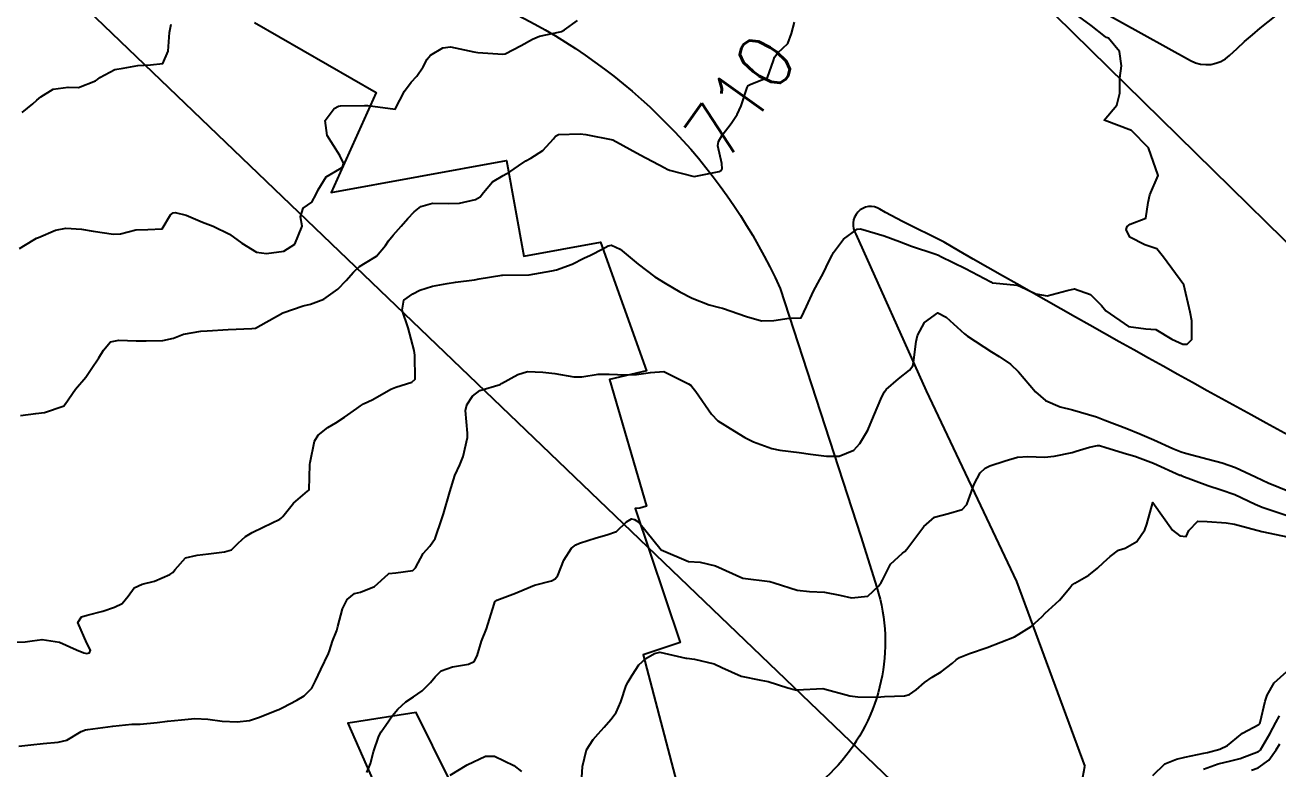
# Model space of a CAD drawing. Header units: metres. Extents: x 286371 to 293043, y 7462578 to 7466404.
# Drawn here: x 291016 to 291107.8, y 7463492.3 to 7463546.8 of the extents above; entities that cross this region are included whole.
import ezdxf
from ezdxf.enums import TextEntityAlignment as Align

# ---------------------------------------------------------------- set-up
doc = ezdxf.new("R2010")
doc.units = ezdxf.units.M
doc.header["$MEASUREMENT"] = 0
doc.linetypes.add('CONTINUO', pattern=[0])
for name, color, linetype in [('Cotas', 45, 'Continuous'), ('Curvas de Nivel 1m', 11, 'Continuous'), ('Curvas de Nivel 5m', 15, 'Continuous'), ('Edificações', 30, 'Continuous'), ('TEXTO', 45, 'Continuous'), ('Vias primárias', 230, 'Continuous')]:
    doc.layers.add(name, color=color, linetype=linetype)
doc.styles.add('Style-STANDARD', font='STANDARD.shx')

msp = doc.modelspace()

# ---------------------------------------------------------------- linework, layer by layer
at = {"layer": 'Curvas de Nivel 1m', "flags": 128}
for points, elevation in [([(291014.513, 7463501.544), (291016.002, 7463501.595), (291016.513, 7463501.669), (291017.239, 7463501.784), (291018.512, 7463501.58), (291019.756, 7463501.016), (291020.284, 7463500.792), (291020.5, 7463500.76), (291020.708, 7463500.794), (291020.786, 7463501), (291020.512, 7463501.505), (291019.853, 7463503.015), (291020.113, 7463503.441), (291020.542, 7463503.559), (291021.684, 7463503.85), (291022.552, 7463504.152), (291023.11, 7463504.412), (291023.531, 7463504.96), (291023.977, 7463505.553), (291024.577, 7463505.83), (291025.464, 7463506.048), (291026.589, 7463506.545), (291026.817, 7463506.685), (291026.993, 7463506.908), (291027.749, 7463507.756), (291028.61, 7463507.971), (291029.421, 7463508.063), (291030.614, 7463508.201), (291031.12, 7463508.344), (291031.606, 7463508.84), (291032.134, 7463509.33), (291032.636, 7463509.613), (291033.439, 7463510.016), (291034.651, 7463510.593), (291034.771, 7463510.674), (291034.871, 7463510.791), (291035.675, 7463511.773), (291036.682, 7463512.645), (291036.754, 7463512.692), (291036.806, 7463512.763), (291036.867, 7463514.607), (291036.88, 7463514.762), (291037.193, 7463516.31), (291037.465, 7463516.754), (291038.19, 7463517.316), (291038.768, 7463517.678), (291039.409, 7463518.087), (291040.297, 7463518.712), (291040.571, 7463518.924), (291040.789, 7463519.05), (291041.476, 7463519.373), (291042.806, 7463520.131), (291043.177, 7463520.289), (291044.329, 7463520.642), (291044.579, 7463520.877), (291044.551, 7463522.639), (291044.508, 7463522.981), (291044.08, 7463524.646), (291043.625, 7463525.921), (291043.758, 7463526.652), (291044.423, 7463527.131), (291044.915, 7463527.397), (291045.844, 7463527.697), (291046.923, 7463527.878), (291047.547, 7463527.973), (291048.928, 7463528.166), (291049.278, 7463528.22), (291050.933, 7463528.486), (291050.989, 7463528.488), (291052.934, 7463528.514), (291054.609, 7463528.819), (291054.94, 7463528.893), (291056.105, 7463529.309), (291056.953, 7463529.735), (291057.429, 7463529.976), (291058.351, 7463530.434), (291058.743, 7463530.652), (291058.968, 7463530.699), (291059.622, 7463530.415), (291060.942, 7463529.298), (291062.165, 7463528.376), (291062.917, 7463527.906), (291063.976, 7463527.281), (291064.901, 7463526.822), (291066.136, 7463526.316), (291066.891, 7463526.133), (291067.12, 7463526.071), (291068.882, 7463525.461), (291069.985, 7463525.15), (291070.878, 7463525.173), (291072.013, 7463525.354), (291072.882, 7463525.373), (291073.274, 7463526.199), (291073.775, 7463527.328), (291074.255, 7463528.184), (291074.486, 7463528.626), (291074.945, 7463529.544), (291075.156, 7463529.967), (291075.262, 7463530.17), (291075.985, 7463531.143), (291076.98, 7463531.874), (291077.229, 7463531.892), (291078.973, 7463531.384), (291080.099, 7463530.965), (291080.962, 7463530.636), (291082.669, 7463530.059), (291082.953, 7463529.953), (291083.125, 7463529.878), (291084.938, 7463528.981), (291086.783, 7463527.997), (291086.872, 7463527.944), (291086.923, 7463527.925), (291088.706, 7463527.753), (291088.92, 7463527.698), (291090.093, 7463527.128), (291090.91, 7463526.981), (291092.386, 7463527.382), (291092.918, 7463527.484), (291094.103, 7463527.078), (291094.9, 7463526.261), (291095.22, 7463525.87), (291096.877, 7463524.721), (291098.142, 7463524.558), (291098.875, 7463524.516), (291100.063, 7463523.796), (291100.859, 7463523.435), (291101.189, 7463523.449), (291101.513, 7463523.775), (291101.523, 7463525.137), (291101.395, 7463525.777), (291100.924, 7463527.784), (291099.456, 7463529.807), (291098.963, 7463530.427), (291098.078, 7463530.717), (291096.976, 7463531.292), (291096.709, 7463531.849), (291096.778, 7463532.056), (291096.99, 7463532.227), (291098.143, 7463532.681), (291098.325, 7463533.825), (291098.448, 7463534.397), (291099.044, 7463535.814), (291098.342, 7463537.825), (291097.093, 7463539.114), (291095.104, 7463539.874), (291096.02, 7463540.962), (291096.246, 7463541.858), (291096.239, 7463542.942), (291096.356, 7463543.851), (291096.219, 7463544.893), (291095.407, 7463545.87), (291095.26, 7463545.938), (291095.195, 7463545.968), (291094.137, 7463546.815), (291093.226, 7463547.48)], 711), ([(291015.585, 7463530.454), (291016.59, 7463531.07), (291016.831, 7463531.202), (291016.967, 7463531.268), (291018.224, 7463531.797), (291018.978, 7463531.957), (291020.124, 7463531.87), (291020.975, 7463531.729), (291022.455, 7463531.499), (291022.972, 7463531.523), (291024.111, 7463531.824), (291024.978, 7463531.848), (291026.023, 7463531.884), (291026.647, 7463532.92), (291026.841, 7463533.072), (291026.997, 7463533.089), (291027.801, 7463532.902), (291028.987, 7463532.385), (291029.765, 7463532.09), (291030.974, 7463531.512), (291031.88, 7463530.841), (291032.954, 7463530.173), (291033.674, 7463530.093), (291034.956, 7463530.266), (291035.759, 7463530.779), (291036.296, 7463532.08), (291036.175, 7463532.767), (291036.36, 7463533.408), (291037.011, 7463533.855), (291037.337, 7463534.432), (291037.462, 7463534.748), (291038.062, 7463535.716), (291039.048, 7463536.294), (291039.282, 7463536.489), (291039.329, 7463536.72), (291039.062, 7463537.278), (291038.129, 7463538.739), (291037.995, 7463539.846), (291038.646, 7463540.731), (291038.96, 7463540.883), (291039.117, 7463540.91), (291040.873, 7463540.943), (291041.118, 7463540.95), (291043.114, 7463540.664), (291043.802, 7463541.987), (291044.298, 7463542.647), (291044.703, 7463543.089), (291045.161, 7463543.787), (291045.452, 7463544.348), (291045.711, 7463544.626), (291046.622, 7463545.173), (291047.184, 7463545.241), (291048.88, 7463544.877), (291049.178, 7463544.824), (291051.01, 7463544.713), (291051.177, 7463544.742), (291052.361, 7463545.352), (291053.194, 7463545.815), (291053.688, 7463546.016), (291055.202, 7463546.339), (291055.32, 7463546.365), (291055.521, 7463546.48), (291056.495, 7463547.185)], 709), ([(291015.781, 7463540.418), (291016.554, 7463541.073), (291016.853, 7463541.344), (291017.132, 7463541.571), (291018.05, 7463542.142), (291019.143, 7463542.283), (291019.896, 7463542.27), (291021.15, 7463542.753), (291021.293, 7463542.861), (291021.463, 7463543), (291022.567, 7463543.579), (291023.165, 7463543.682), (291024.256, 7463543.869), (291025.169, 7463543.922), (291026.075, 7463544.022), (291026.465, 7463544.925), (291026.575, 7463546.288), (291026.696, 7463546.915)], 708), ([(291015.539, 7463493.945), (291016.399, 7463494.047), (291017.305, 7463494.157), (291018.402, 7463494.248), (291019.04, 7463494.399), (291020.101, 7463495.019), (291020.416, 7463495.156), (291020.592, 7463495.186), (291022.421, 7463495.419), (291023.818, 7463495.559), (291024.424, 7463495.574), (291025.671, 7463495.68), (291026.427, 7463495.782), (291027.441, 7463495.887), (291028.431, 7463495.991), (291029.374, 7463495.926), (291030.428, 7463495.776), (291031.528, 7463495.737), (291032.429, 7463495.839), (291033.172, 7463496.074), (291034.441, 7463496.588), (291034.586, 7463496.648), (291034.874, 7463496.788), (291035.907, 7463497.318), (291036.457, 7463497.654), (291037.008, 7463498.214), (291037.283, 7463498.752), (291037.658, 7463499.575), (291038.225, 7463500.739), (291038.3, 7463500.945), (291038.518, 7463501.65), (291038.83, 7463502.43), (291038.905, 7463502.729), (291039.244, 7463504.034), (291039.589, 7463504.719), (291040.135, 7463505.147), (291040.572, 7463505.241), (291041.602, 7463505.666), (291042.592, 7463506.57), (291042.658, 7463506.608), (291043.177, 7463506.666), (291044.411, 7463506.834), (291044.6, 7463507.029), (291045.175, 7463508.077), (291045.663, 7463508.629), (291046.061, 7463509.194), (291046.529, 7463510.616), (291046.66, 7463510.999), (291047.134, 7463512.598), (291047.489, 7463513.806), (291047.85, 7463514.587), (291048.106, 7463515.201), (291048.42, 7463516.579), (291048.419, 7463516.909), (291048.267, 7463518.582), (291048.376, 7463518.985), (291048.79, 7463519.617), (291049.333, 7463520.03), (291050.803, 7463520.48), (291050.846, 7463520.501), (291050.907, 7463520.543), (291052.116, 7463521.223), (291052.818, 7463521.422), (291053.935, 7463521.38), (291054.816, 7463521.285), (291056.226, 7463521.05), (291056.813, 7463521.04), (291058.011, 7463521.242), (291058.816, 7463521.242), (291060.027, 7463521.195), (291060.816, 7463521.221), (291061.838, 7463521.36), (291062.82, 7463521.433), (291064.623, 7463520.521), (291064.805, 7463520.393), (291064.876, 7463520.333), (291065.167, 7463519.96), (291066.299, 7463518.312), (291066.767, 7463517.824), (291067.989, 7463517.053), (291068.749, 7463516.6), (291069.396, 7463516.265), (291070.737, 7463515.781), (291071.309, 7463515.663), (291072.733, 7463515.495), (291073.554, 7463515.38), (291074.73, 7463515.218), (291075.67, 7463515.23), (291076.737, 7463515.663), (291077.192, 7463516.145), (291077.76, 7463517.136), (291078.176, 7463518.126), (291078.796, 7463519.57), (291078.981, 7463519.932), (291079.122, 7463520.11), (291080.028, 7463520.884), (291080.826, 7463521.537), (291081.058, 7463521.853), (291081.128, 7463522.08), (291081.312, 7463523.623), (291081.42, 7463524.076), (291081.925, 7463525.022), (291082.889, 7463525.733), (291083.508, 7463525.422), (291084.866, 7463524.183), (291085.067, 7463524.021), (291086.847, 7463522.873), (291087.4, 7463522.544), (291088.239, 7463521.973), (291088.826, 7463521.412), (291090.07, 7463519.945), (291090.795, 7463519.305), (291091.866, 7463518.84), (291092.785, 7463518.613), (291094.543, 7463518.112), (291094.776, 7463518.02), (291095.137, 7463517.869), (291096.765, 7463517.248), (291097.72, 7463516.864), (291098.746, 7463516.425), (291100.125, 7463515.794), (291100.73, 7463515.544), (291101.068, 7463515.441), (291102.723, 7463515.013), (291103.734, 7463514.724), (291104.714, 7463514.381), (291106.193, 7463513.702), (291106.7, 7463513.454), (291107.118, 7463513.268), (291108.689, 7463512.641)], 712), ([(291041.045, 7463492.024), (291041.3, 7463492.691), (291041.54, 7463493.544), (291041.917, 7463494.682), (291042.091, 7463495.008), (291042.426, 7463495.502), (291042.914, 7463496.19), (291043.3, 7463496.662), (291043.898, 7463497.207), (291044.458, 7463497.563), (291045.089, 7463498.011), (291045.701, 7463498.626), (291046.053, 7463499.048), (291046.487, 7463499.47), (291047.314, 7463499.78), (291048.495, 7463499.962), (291048.916, 7463500.16), (291049.119, 7463500.575), (291049.443, 7463501.648), (291049.818, 7463502.565), (291050.381, 7463504.368), (291050.433, 7463504.547), (291050.566, 7463504.666), (291051.934, 7463505.164), (291052.578, 7463505.453), (291053.337, 7463505.749), (291054.588, 7463506.079), (291054.85, 7463506.221), (291055.036, 7463506.478), (291055.481, 7463507.601), (291056.042, 7463508.463), (291056.37, 7463508.716), (291056.63, 7463508.832), (291057.842, 7463509.23), (291058.639, 7463509.444), (291059.355, 7463509.702), (291060.078, 7463510.403), (291060.434, 7463510.621), (291060.657, 7463510.586), (291060.97, 7463510.39), (291062.624, 7463508.364), (291064.612, 7463507.503), (291065.474, 7463507.458), (291066.607, 7463507.182), (291068.594, 7463506.274), (291070.591, 7463506.02), (291070.904, 7463505.925), (291072.582, 7463505.393), (291073.496, 7463505.285), (291074.58, 7463505.259), (291075.707, 7463505.038), (291076.574, 7463504.836), (291077.762, 7463504.945), (291078.586, 7463505.7), (291078.752, 7463505.961), (291078.833, 7463506.121), (291079.431, 7463507.289), (291080.305, 7463508.099), (291080.486, 7463508.236), (291080.629, 7463508.397), (291081.873, 7463510.07), (291082.664, 7463510.737), (291083.68, 7463511.028), (291084.673, 7463511.317), (291085.016, 7463511.683), (291085.153, 7463512.017), (291085.555, 7463513.158), (291086.016, 7463514.005), (291086.367, 7463514.352), (291086.722, 7463514.501), (291087.833, 7463514.872), (291088.732, 7463515.138), (291089.488, 7463515.198), (291090.732, 7463515.146), (291091.435, 7463515.222), (291092.738, 7463515.501), (291093.054, 7463515.584), (291094.011, 7463515.885), (291094.607, 7463516.016), (291094.746, 7463516.002), (291095.214, 7463515.867), (291096.735, 7463515.399), (291097.345, 7463515.222), (291098.717, 7463514.703), (291100.652, 7463513.838), (291100.705, 7463513.818), (291100.792, 7463513.783), (291102.694, 7463513.064), (291103.668, 7463512.761), (291104.684, 7463512.407), (291106.173, 7463511.702), (291106.671, 7463511.483), (291106.983, 7463511.376), (291108.661, 7463510.824)], 713), ([(291056.763, 7463490.869), (291056.843, 7463492.455), (291057.15, 7463493.692), (291057.636, 7463494.436), (291058.003, 7463494.848), (291058.428, 7463495.333), (291058.933, 7463495.918), (291059.308, 7463496.411), (291059.668, 7463497.194), (291060.056, 7463498.401), (291060.195, 7463498.682), (291060.485, 7463499.151), (291060.977, 7463499.907), (291061.497, 7463500.38), (291062.127, 7463500.753), (291062.511, 7463500.842), (291064.435, 7463500.405), (291064.505, 7463500.395), (291065.061, 7463500.326), (291066.499, 7463499.994), (291067.057, 7463499.732), (291068.48, 7463499.087), (291069.93, 7463498.797), (291070.471, 7463498.695), (291071.901, 7463498.223), (291072.462, 7463498.084), (291072.596, 7463498.078), (291074.464, 7463498.184), (291076.457, 7463497.655), (291077.032, 7463497.569), (291078.455, 7463497.548), (291078.99, 7463497.583), (291080.457, 7463497.652), (291080.812, 7463497.735), (291081.322, 7463498.082), (291081.928, 7463498.617), (291082.478, 7463499.013), (291083.141, 7463499.397), (291083.972, 7463500.042), (291084.244, 7463500.292), (291084.501, 7463500.464), (291085.222, 7463500.737), (291086.512, 7463501.197), (291088.524, 7463501.964), (291089.747, 7463502.735), (291090.547, 7463503.467), (291090.776, 7463503.706), (291091.021, 7463503.927), (291091.813, 7463504.668), (291092.579, 7463505.565), (291092.728, 7463505.756), (291092.941, 7463505.899), (291093.98, 7463506.497), (291094.601, 7463507.014), (291095.054, 7463507.421), (291095.541, 7463507.861), (291096.153, 7463508.319), (291096.624, 7463508.484), (291097.494, 7463508.969), (291098.084, 7463509.823), (291098.234, 7463510.237), (291098.674, 7463511.814), (291100.11, 7463509.792), (291100.638, 7463509.367), (291101.096, 7463509.319), (291101.296, 7463509.775), (291101.97, 7463510.449), (291102.654, 7463510.436), (291104.05, 7463510.337), (291104.652, 7463510.24), (291106.644, 7463509.694), (291108.638, 7463509.293)], 714), ([(291102.382, 7463492.264), (291103.464, 7463492.662), (291104.391, 7463492.887), (291105.066, 7463493.042), (291106.402, 7463493.552), (291106.485, 7463493.611), (291106.547, 7463493.692), (291107.242, 7463494.862), (291107.67, 7463495.676), (291107.939, 7463496.175)], 716), ([(291105.888, 7463492.195), (291106.384, 7463492.356), (291107.16, 7463492.915), (291107.709, 7463493.675), (291107.966, 7463494.116)], 717), ([(291047.153, 7463491.822), (291048.384, 7463492.584), (291049.74, 7463493.218), (291050.394, 7463493.224), (291051.815, 7463492.533), (291052.378, 7463492.105)], 714)]:
    msp.add_lwpolyline(points, dxfattribs=dict(at, elevation=elevation))
at = {"layer": 'Curvas de Nivel 5m', "flags": 128}
for points, elevation in [([(291015.649, 7463518.203), (291016.773, 7463518.358), (291017.414, 7463518.415), (291018.782, 7463518.895), (291018.871, 7463518.945), (291018.93, 7463519.032), (291019.69, 7463520.132), (291020.433, 7463521.01), (291020.597, 7463521.229), (291020.823, 7463521.6), (291021.39, 7463522.442), (291021.738, 7463522.991), (291022.24, 7463523.597), (291022.856, 7463523.738), (291024.134, 7463523.676), (291024.855, 7463523.672), (291026.077, 7463523.705), (291026.859, 7463523.889), (291027.606, 7463524.161), (291028.866, 7463524.38), (291029.341, 7463524.403), (291030.869, 7463524.503), (291032.617, 7463524.575), (291032.871, 7463524.617), (291033.268, 7463524.819), (291034.888, 7463525.728), (291036.38, 7463526.256), (291036.898, 7463526.381), (291037.875, 7463526.745), (291038.915, 7463527.461), (291039.532, 7463528.109), (291040.067, 7463528.707), (291040.502, 7463529.14), (291040.945, 7463529.405), (291041.75, 7463529.885), (291042.419, 7463530.673), (291042.629, 7463531.01), (291042.976, 7463531.443), (291043.55, 7463532.091), (291044.053, 7463532.649), (291044.51, 7463533.133), (291045.008, 7463533.546), (291045.856, 7463533.777), (291047.011, 7463533.749), (291047.836, 7463533.768), (291049.016, 7463534.038), (291049.355, 7463534.234), (291049.596, 7463534.566), (291050.243, 7463535.349), (291051.043, 7463535.805), (291051.518, 7463536.066), (291052.157, 7463536.528), (291052.699, 7463536.881), (291053.063, 7463537.09), (291053.933, 7463537.639), (291054.73, 7463538.49), (291054.882, 7463538.692), (291055.089, 7463538.809), (291056.678, 7463538.873), (291057.09, 7463538.823), (291059.084, 7463538.424), (291061.068, 7463537.329), (291062.888, 7463536.367), (291063.053, 7463536.281), (291063.217, 7463536.197), (291065.045, 7463535.743), (291066.86, 7463536.107), (291067.053, 7463536.202), (291067.095, 7463536.294), (291067.06, 7463536.696), (291066.772, 7463537.993), (291066.823, 7463538.3), (291067.091, 7463538.761), (291067.76, 7463539.628), (291068.188, 7463540.278), (291068.475, 7463540.923), (291068.919, 7463542.268), (291069.002, 7463542.411), (291069.147, 7463542.482), (291070.402, 7463542.999), (291070.855, 7463544.239), (291070.926, 7463544.49), (291071.182, 7463544.797), (291071.916, 7463545.501), (291072.168, 7463546.22), (291072.384, 7463547.049)], 710), ([(291098.667, 7463491.81), (291099.54, 7463492.644), (291100.392, 7463493.001), (291101.014, 7463493.156), (291102.399, 7463493.432), (291102.668, 7463493.483), (291103.573, 7463493.737), (291104.14, 7463493.997), (291104.412, 7463494.231), (291105.237, 7463494.897), (291106.432, 7463495.551), (291106.501, 7463495.625), (291106.529, 7463495.693), (291106.888, 7463497.258), (291107.051, 7463497.686), (291107.569, 7463498.587), (291108.491, 7463499.437)], 715)]:
    msp.add_lwpolyline(points, dxfattribs=dict(at, elevation=elevation))
at = {"layer": 'Edificações'}
for points in [[(291032.797, 7463547.041), (291041.735, 7463541.899), (291038.43, 7463534.557), (291051.271, 7463536.906), (291052.552, 7463529.903), (291058.166, 7463530.929), (291061.553, 7463521.485), (291058.82, 7463520.853), (291061.536, 7463511.551), (291061.059, 7463511.412), (291060.719, 7463511.373), (291064.014, 7463501.558), (291061.306, 7463500.649), (291064.004, 7463490.308)], [(291047.069, 7463491.525), (291044.658, 7463496.412), (291039.992, 7463495.69), (291039.636, 7463495.65), (291046.704, 7463479.583)]]:
    msp.add_lwpolyline(points, dxfattribs=at)
at = {"layer": 'TEXTO', "linetype": 'CONTINUO'}
for points in [[(290970.503, 7463666.314, 0), (291132.669, 7463507.158, 0)], [(291091.372, 7463480.017, 0), (290925.387, 7463639.284, 0)]]:
    msp.add_polyline3d(points, dxfattribs=at)
at = {"layer": 'Vias primárias'}
for points in [[(290989.663, 7463580.313), (291052.573, 7463547.329, -0.16836), (291071.335, 7463527.526), (291077.263, 7463509.33), (291078.432, 7463505.58, -0.264606), (291075.591, 7463492.566, -0.070668), (291070.284, 7463488.323), (291008.427, 7463457.254), (291000.796, 7463453.83), (290999.265, 7463453.208, -0.306088), (290994.522, 7463454.209), (290983.783, 7463477.35), (290960.212, 7463529.015), (290959.292, 7463530.903, -0.262322), (290959.505, 7463534.479, 0.013067), (290977.794, 7463565.71, 0.051863), (290978.879, 7463568.403, -0.025138), (290981.971, 7463577.435, -0.511516), (290989.663, 7463580.313, -0.342025)], [(291091.011, 7463550.037), (291101.425, 7463544.245, 0.328885), (291104.288, 7463544.613, -0.145442), (291125.295, 7463555.404, -0.003015), (291153.091, 7463560.452), (291172.646, 7463564.184, 0.349177), (291179.365, 7463569.854, 0.233144), (291177.856, 7463575.926, 11.249854)], [(291018.684, 7463414.873), (291019.455, 7463415.49, -0.060515), (291032.61, 7463423.622, 0.012735), (291055.506, 7463434.917, -0.016245), (291080.381, 7463446.972, 0.029703), (291082.977, 7463448.318, -0.018224), (291094.272, 7463454.505, 0.139899), (291100.062, 7463459.819, 0.257111), (291100.53, 7463469.829, 0.055526), (291093.759, 7463480.452, -0.230248), (291092.445, 7463486.176, 0.017516), (291093.666, 7463492.464)]]:
    msp.add_lwpolyline(points, format="xyb", dxfattribs=at)
at = {"layer": 'Vias primárias', "elevation": 732.393}
msp.add_lwpolyline([(291229.318, 7463382.387), (291225.283, 7463416.51, 0.091958), (291215.261, 7463448.783, 0.140907), (291192.654, 7463472.357, 0.016665), (291152.78, 7463493.78, -0.015718), (291083.362, 7463530.907), (291080.305, 7463532.439), (291079.071, 7463533.1), (291078.66, 7463533.347, 0.799728), (291076.899, 7463531.505), (291082.055, 7463520.013), (291088.671, 7463506.017)], format="xyb", dxfattribs=at)
msp.add_lwpolyline([(291088.671, 7463506.017), (291093.666, 7463492.464)], dxfattribs=at)

# ---------------------------------------------------------------- texts
at = {"layer": 'Cotas', "style": 'Style-STANDARD'}
msp.add_text('710', height=4, rotation=54.59533, dxfattribs=at).set_placement((291068.408, 7463541.604, 710), align=Align.MIDDLE_CENTER)

doc.saveas('drawing.dxf')
